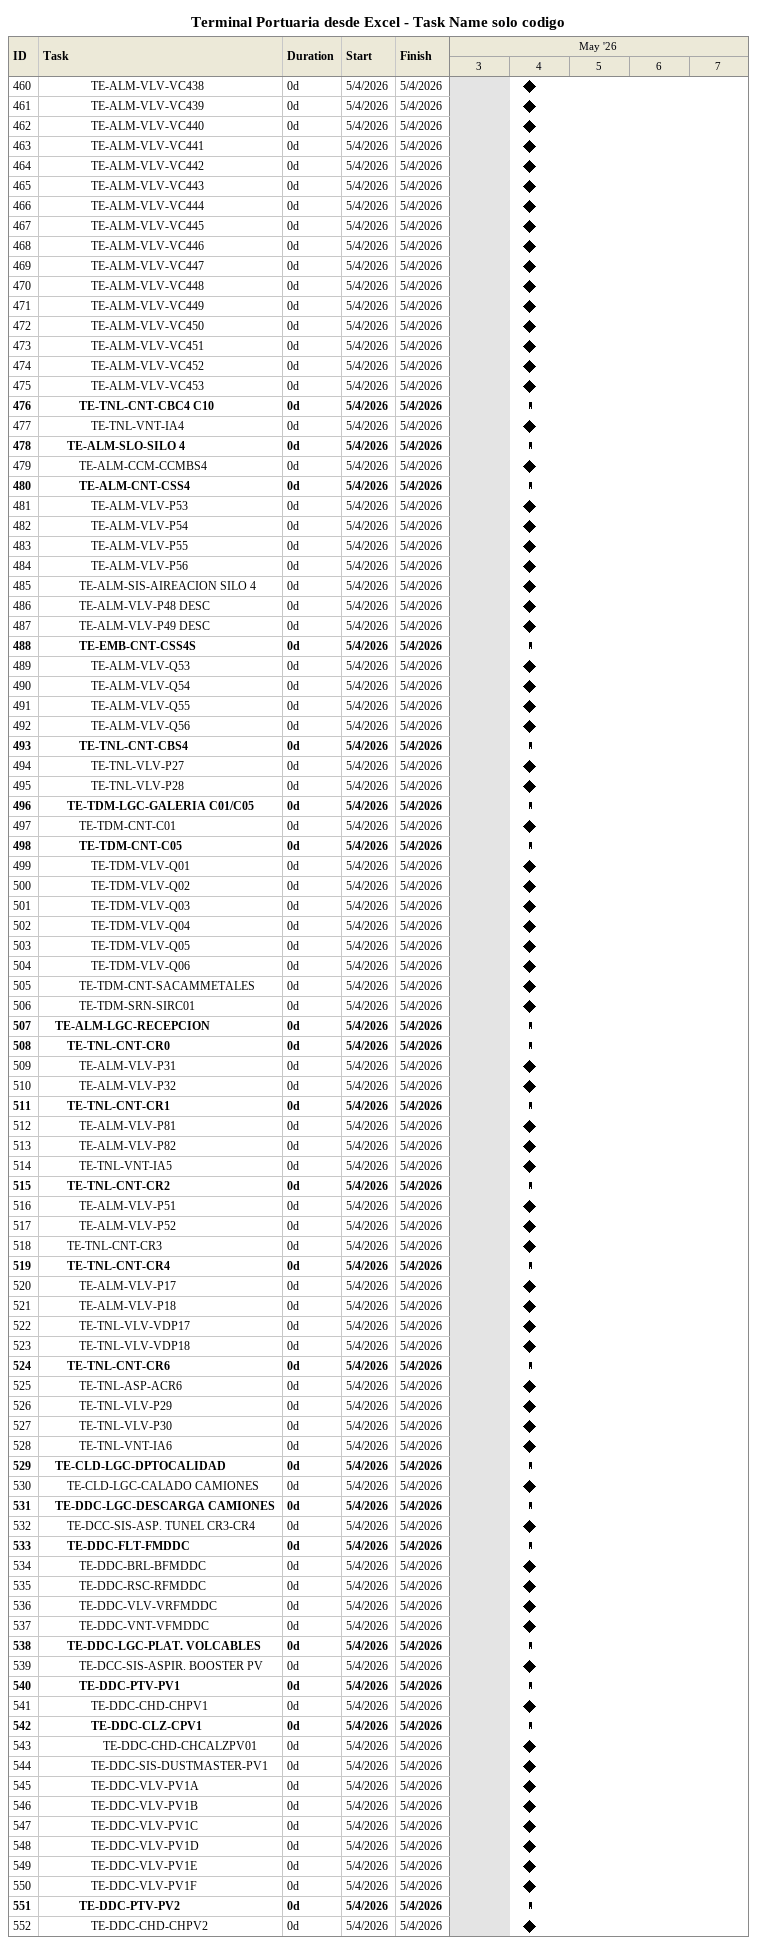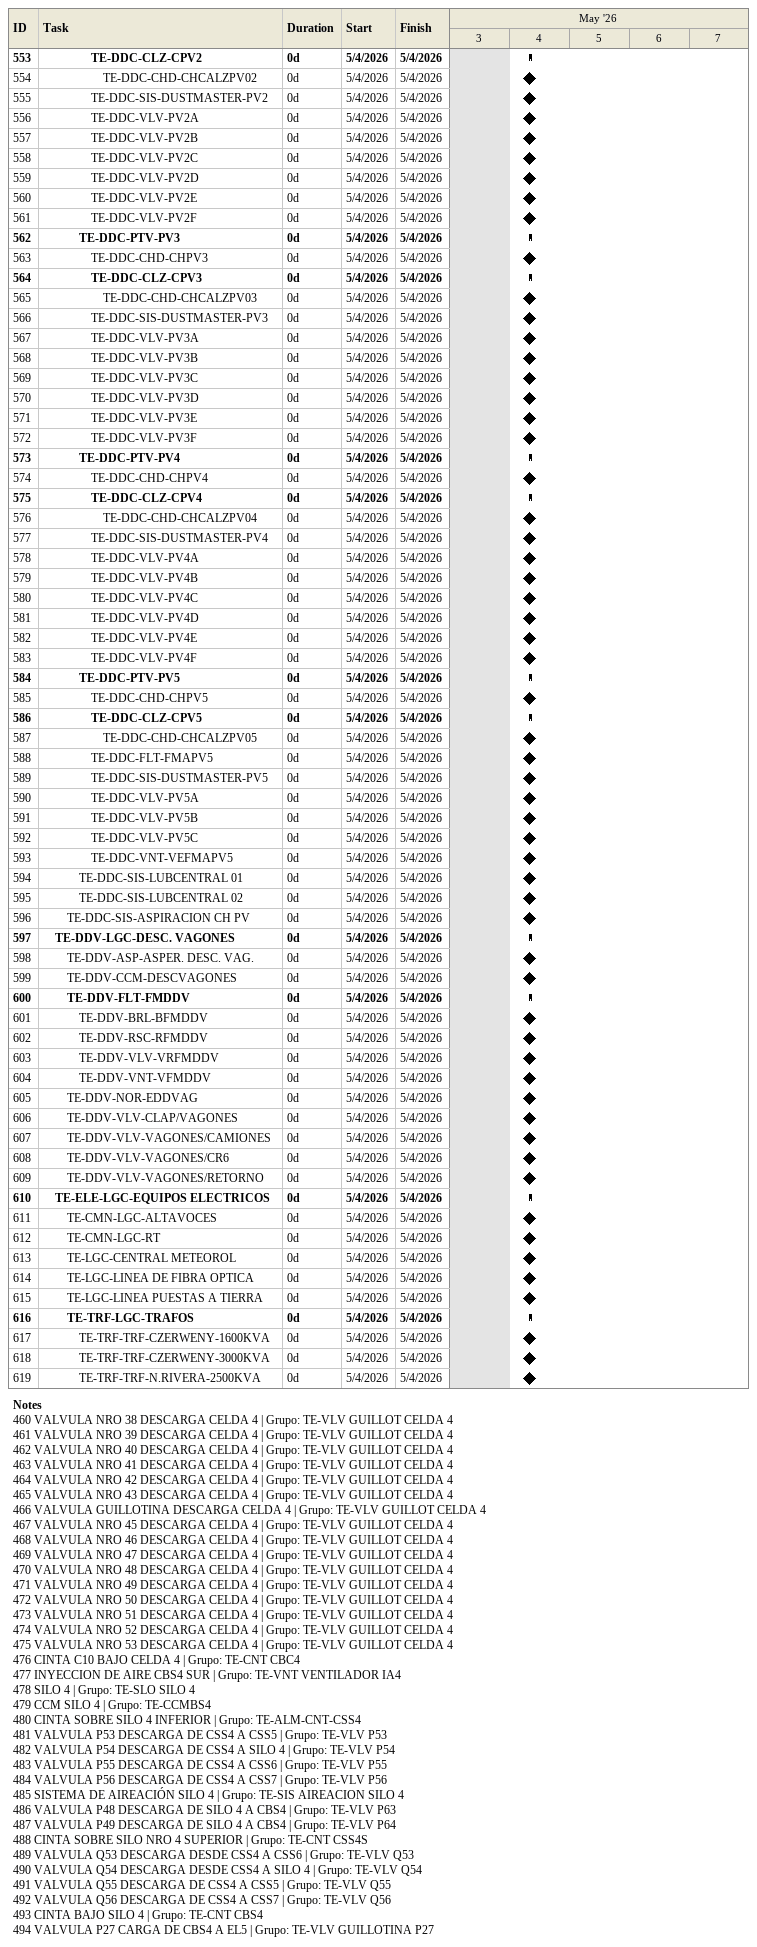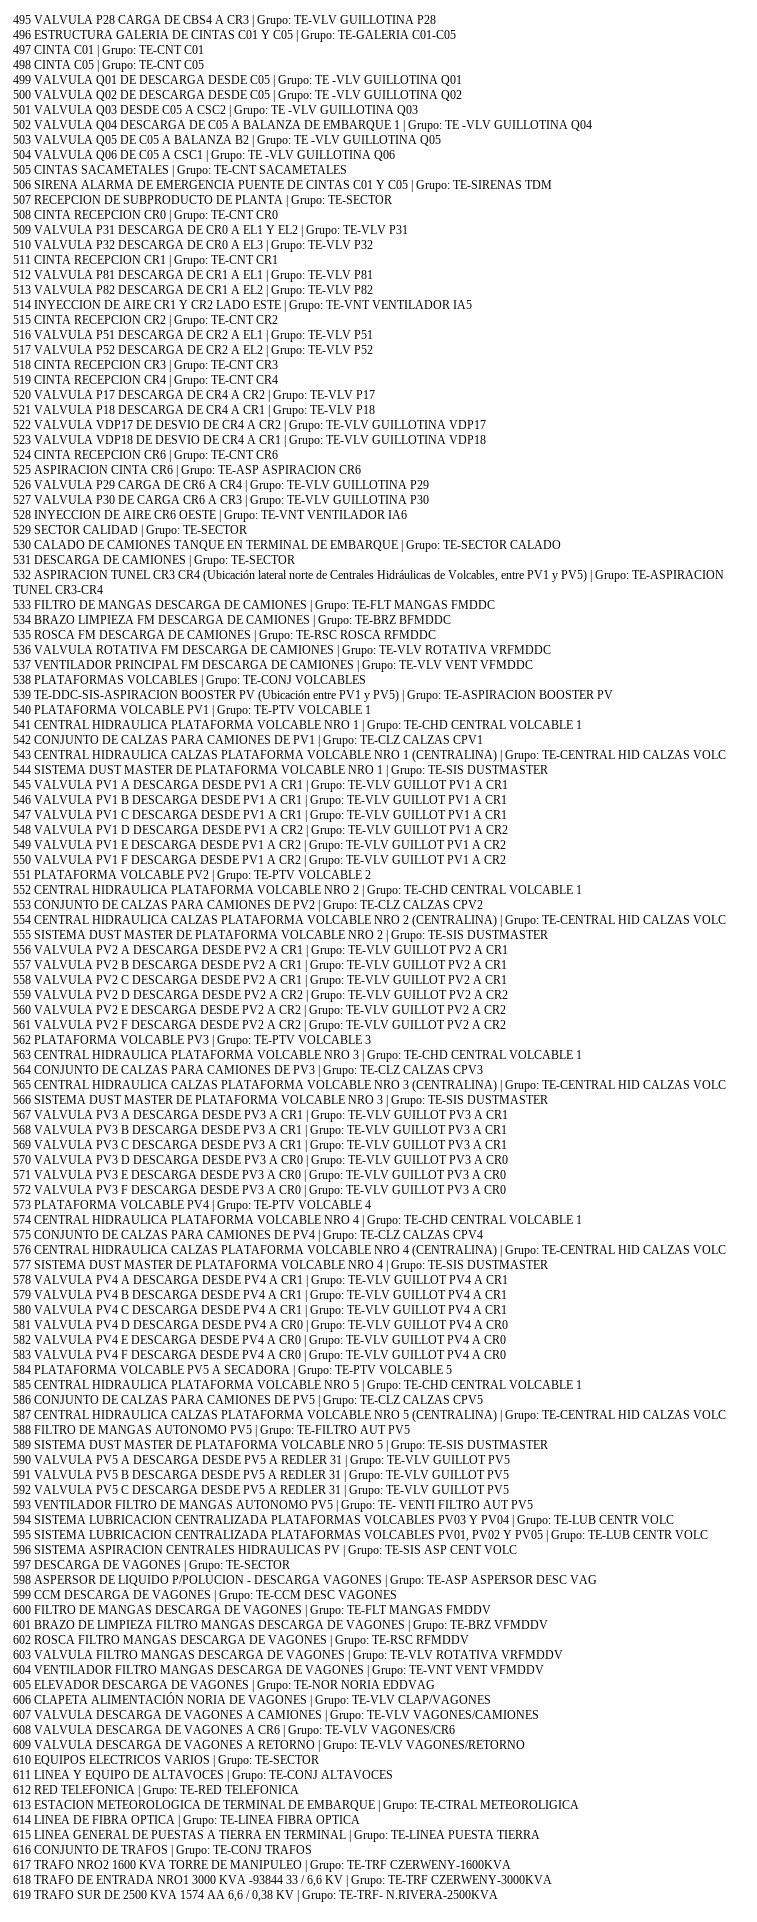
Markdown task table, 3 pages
Terminal Portuaria desde Excel - Task Name solo codigo

| ID | Level | Task | Duration | Start | Finish |
|---|---|---|---|---|---|
| 460 | 5 | TE-ALM-VLV-VC438 | 0d | 2026-05-04 | 2026-05-04 |
| 461 | 5 | TE-ALM-VLV-VC439 | 0d | 2026-05-04 | 2026-05-04 |
| 462 | 5 | TE-ALM-VLV-VC440 | 0d | 2026-05-04 | 2026-05-04 |
| 463 | 5 | TE-ALM-VLV-VC441 | 0d | 2026-05-04 | 2026-05-04 |
| 464 | 5 | TE-ALM-VLV-VC442 | 0d | 2026-05-04 | 2026-05-04 |
| 465 | 5 | TE-ALM-VLV-VC443 | 0d | 2026-05-04 | 2026-05-04 |
| 466 | 5 | TE-ALM-VLV-VC444 | 0d | 2026-05-04 | 2026-05-04 |
| 467 | 5 | TE-ALM-VLV-VC445 | 0d | 2026-05-04 | 2026-05-04 |
| 468 | 5 | TE-ALM-VLV-VC446 | 0d | 2026-05-04 | 2026-05-04 |
| 469 | 5 | TE-ALM-VLV-VC447 | 0d | 2026-05-04 | 2026-05-04 |
| 470 | 5 | TE-ALM-VLV-VC448 | 0d | 2026-05-04 | 2026-05-04 |
| 471 | 5 | TE-ALM-VLV-VC449 | 0d | 2026-05-04 | 2026-05-04 |
| 472 | 5 | TE-ALM-VLV-VC450 | 0d | 2026-05-04 | 2026-05-04 |
| 473 | 5 | TE-ALM-VLV-VC451 | 0d | 2026-05-04 | 2026-05-04 |
| 474 | 5 | TE-ALM-VLV-VC452 | 0d | 2026-05-04 | 2026-05-04 |
| 475 | 5 | TE-ALM-VLV-VC453 | 0d | 2026-05-04 | 2026-05-04 |
| 476 | 4 | **TE-TNL-CNT-CBC4 C10** | 0d | 2026-05-04 | 2026-05-04 |
| 477 | 5 | TE-TNL-VNT-IA4 | 0d | 2026-05-04 | 2026-05-04 |
| 478 | 3 | **TE-ALM-SLO-SILO 4** | 0d | 2026-05-04 | 2026-05-04 |
| 479 | 4 | TE-ALM-CCM-CCMBS4 | 0d | 2026-05-04 | 2026-05-04 |
| 480 | 4 | **TE-ALM-CNT-CSS4** | 0d | 2026-05-04 | 2026-05-04 |
| 481 | 5 | TE-ALM-VLV-P53 | 0d | 2026-05-04 | 2026-05-04 |
| 482 | 5 | TE-ALM-VLV-P54 | 0d | 2026-05-04 | 2026-05-04 |
| 483 | 5 | TE-ALM-VLV-P55 | 0d | 2026-05-04 | 2026-05-04 |
| 484 | 5 | TE-ALM-VLV-P56 | 0d | 2026-05-04 | 2026-05-04 |
| 485 | 4 | TE-ALM-SIS-AIREACION SILO 4 | 0d | 2026-05-04 | 2026-05-04 |
| 486 | 4 | TE-ALM-VLV-P48 DESC | 0d | 2026-05-04 | 2026-05-04 |
| 487 | 4 | TE-ALM-VLV-P49 DESC | 0d | 2026-05-04 | 2026-05-04 |
| 488 | 4 | **TE-EMB-CNT-CSS4S** | 0d | 2026-05-04 | 2026-05-04 |
| 489 | 5 | TE-ALM-VLV-Q53 | 0d | 2026-05-04 | 2026-05-04 |
| 490 | 5 | TE-ALM-VLV-Q54 | 0d | 2026-05-04 | 2026-05-04 |
| 491 | 5 | TE-ALM-VLV-Q55 | 0d | 2026-05-04 | 2026-05-04 |
| 492 | 5 | TE-ALM-VLV-Q56 | 0d | 2026-05-04 | 2026-05-04 |
| 493 | 4 | **TE-TNL-CNT-CBS4** | 0d | 2026-05-04 | 2026-05-04 |
| 494 | 5 | TE-TNL-VLV-P27 | 0d | 2026-05-04 | 2026-05-04 |
| 495 | 5 | TE-TNL-VLV-P28 | 0d | 2026-05-04 | 2026-05-04 |
| 496 | 3 | **TE-TDM-LGC-GALERIA C01/C05** | 0d | 2026-05-04 | 2026-05-04 |
| 497 | 4 | TE-TDM-CNT-C01 | 0d | 2026-05-04 | 2026-05-04 |
| 498 | 4 | **TE-TDM-CNT-C05** | 0d | 2026-05-04 | 2026-05-04 |
| 499 | 5 | TE-TDM-VLV-Q01 | 0d | 2026-05-04 | 2026-05-04 |
| 500 | 5 | TE-TDM-VLV-Q02 | 0d | 2026-05-04 | 2026-05-04 |
| 501 | 5 | TE-TDM-VLV-Q03 | 0d | 2026-05-04 | 2026-05-04 |
| 502 | 5 | TE-TDM-VLV-Q04 | 0d | 2026-05-04 | 2026-05-04 |
| 503 | 5 | TE-TDM-VLV-Q05 | 0d | 2026-05-04 | 2026-05-04 |
| 504 | 5 | TE-TDM-VLV-Q06 | 0d | 2026-05-04 | 2026-05-04 |
| 505 | 4 | TE-TDM-CNT-SACAMMETALES | 0d | 2026-05-04 | 2026-05-04 |
| 506 | 4 | TE-TDM-SRN-SIRC01 | 0d | 2026-05-04 | 2026-05-04 |
| 507 | 2 | **TE-ALM-LGC-RECEPCION** | 0d | 2026-05-04 | 2026-05-04 |
| 508 | 3 | **TE-TNL-CNT-CR0** | 0d | 2026-05-04 | 2026-05-04 |
| 509 | 4 | TE-ALM-VLV-P31 | 0d | 2026-05-04 | 2026-05-04 |
| 510 | 4 | TE-ALM-VLV-P32 | 0d | 2026-05-04 | 2026-05-04 |
| 511 | 3 | **TE-TNL-CNT-CR1** | 0d | 2026-05-04 | 2026-05-04 |
| 512 | 4 | TE-ALM-VLV-P81 | 0d | 2026-05-04 | 2026-05-04 |
| 513 | 4 | TE-ALM-VLV-P82 | 0d | 2026-05-04 | 2026-05-04 |
| 514 | 4 | TE-TNL-VNT-IA5 | 0d | 2026-05-04 | 2026-05-04 |
| 515 | 3 | **TE-TNL-CNT-CR2** | 0d | 2026-05-04 | 2026-05-04 |
| 516 | 4 | TE-ALM-VLV-P51 | 0d | 2026-05-04 | 2026-05-04 |
| 517 | 4 | TE-ALM-VLV-P52 | 0d | 2026-05-04 | 2026-05-04 |
| 518 | 3 | TE-TNL-CNT-CR3 | 0d | 2026-05-04 | 2026-05-04 |
| 519 | 3 | **TE-TNL-CNT-CR4** | 0d | 2026-05-04 | 2026-05-04 |
| 520 | 4 | TE-ALM-VLV-P17 | 0d | 2026-05-04 | 2026-05-04 |
| 521 | 4 | TE-ALM-VLV-P18 | 0d | 2026-05-04 | 2026-05-04 |
| 522 | 4 | TE-TNL-VLV-VDP17 | 0d | 2026-05-04 | 2026-05-04 |
| 523 | 4 | TE-TNL-VLV-VDP18 | 0d | 2026-05-04 | 2026-05-04 |
| 524 | 3 | **TE-TNL-CNT-CR6** | 0d | 2026-05-04 | 2026-05-04 |
| 525 | 4 | TE-TNL-ASP-ACR6 | 0d | 2026-05-04 | 2026-05-04 |
| 526 | 4 | TE-TNL-VLV-P29 | 0d | 2026-05-04 | 2026-05-04 |
| 527 | 4 | TE-TNL-VLV-P30 | 0d | 2026-05-04 | 2026-05-04 |
| 528 | 4 | TE-TNL-VNT-IA6 | 0d | 2026-05-04 | 2026-05-04 |
| 529 | 2 | **TE-CLD-LGC-DPTOCALIDAD** | 0d | 2026-05-04 | 2026-05-04 |
| 530 | 3 | TE-CLD-LGC-CALADO CAMIONES | 0d | 2026-05-04 | 2026-05-04 |
| 531 | 2 | **TE-DDC-LGC-DESCARGA CAMIONES** | 0d | 2026-05-04 | 2026-05-04 |
| 532 | 3 | TE-DCC-SIS-ASP. TUNEL CR3-CR4 | 0d | 2026-05-04 | 2026-05-04 |
| 533 | 3 | **TE-DDC-FLT-FMDDC** | 0d | 2026-05-04 | 2026-05-04 |
| 534 | 4 | TE-DDC-BRL-BFMDDC | 0d | 2026-05-04 | 2026-05-04 |
| 535 | 4 | TE-DDC-RSC-RFMDDC | 0d | 2026-05-04 | 2026-05-04 |
| 536 | 4 | TE-DDC-VLV-VRFMDDC | 0d | 2026-05-04 | 2026-05-04 |
| 537 | 4 | TE-DDC-VNT-VFMDDC | 0d | 2026-05-04 | 2026-05-04 |
| 538 | 3 | **TE-DDC-LGC-PLAT. VOLCABLES** | 0d | 2026-05-04 | 2026-05-04 |
| 539 | 4 | TE-DCC-SIS-ASPIR. BOOSTER PV | 0d | 2026-05-04 | 2026-05-04 |
| 540 | 4 | **TE-DDC-PTV-PV1** | 0d | 2026-05-04 | 2026-05-04 |
| 541 | 5 | TE-DDC-CHD-CHPV1 | 0d | 2026-05-04 | 2026-05-04 |
| 542 | 5 | **TE-DDC-CLZ-CPV1** | 0d | 2026-05-04 | 2026-05-04 |
| 543 | 6 | TE-DDC-CHD-CHCALZPV01 | 0d | 2026-05-04 | 2026-05-04 |
| 544 | 5 | TE-DDC-SIS-DUSTMASTER-PV1 | 0d | 2026-05-04 | 2026-05-04 |
| 545 | 5 | TE-DDC-VLV-PV1A | 0d | 2026-05-04 | 2026-05-04 |
| 546 | 5 | TE-DDC-VLV-PV1B | 0d | 2026-05-04 | 2026-05-04 |
| 547 | 5 | TE-DDC-VLV-PV1C | 0d | 2026-05-04 | 2026-05-04 |
| 548 | 5 | TE-DDC-VLV-PV1D | 0d | 2026-05-04 | 2026-05-04 |
| 549 | 5 | TE-DDC-VLV-PV1E | 0d | 2026-05-04 | 2026-05-04 |
| 550 | 5 | TE-DDC-VLV-PV1F | 0d | 2026-05-04 | 2026-05-04 |
| 551 | 4 | **TE-DDC-PTV-PV2** | 0d | 2026-05-04 | 2026-05-04 |
| 552 | 5 | TE-DDC-CHD-CHPV2 | 0d | 2026-05-04 | 2026-05-04 |
| 553 | 5 | **TE-DDC-CLZ-CPV2** | 0d | 2026-05-04 | 2026-05-04 |
| 554 | 6 | TE-DDC-CHD-CHCALZPV02 | 0d | 2026-05-04 | 2026-05-04 |
| 555 | 5 | TE-DDC-SIS-DUSTMASTER-PV2 | 0d | 2026-05-04 | 2026-05-04 |
| 556 | 5 | TE-DDC-VLV-PV2A | 0d | 2026-05-04 | 2026-05-04 |
| 557 | 5 | TE-DDC-VLV-PV2B | 0d | 2026-05-04 | 2026-05-04 |
| 558 | 5 | TE-DDC-VLV-PV2C | 0d | 2026-05-04 | 2026-05-04 |
| 559 | 5 | TE-DDC-VLV-PV2D | 0d | 2026-05-04 | 2026-05-04 |
| 560 | 5 | TE-DDC-VLV-PV2E | 0d | 2026-05-04 | 2026-05-04 |
| 561 | 5 | TE-DDC-VLV-PV2F | 0d | 2026-05-04 | 2026-05-04 |
| 562 | 4 | **TE-DDC-PTV-PV3** | 0d | 2026-05-04 | 2026-05-04 |
| 563 | 5 | TE-DDC-CHD-CHPV3 | 0d | 2026-05-04 | 2026-05-04 |
| 564 | 5 | **TE-DDC-CLZ-CPV3** | 0d | 2026-05-04 | 2026-05-04 |
| 565 | 6 | TE-DDC-CHD-CHCALZPV03 | 0d | 2026-05-04 | 2026-05-04 |
| 566 | 5 | TE-DDC-SIS-DUSTMASTER-PV3 | 0d | 2026-05-04 | 2026-05-04 |
| 567 | 5 | TE-DDC-VLV-PV3A | 0d | 2026-05-04 | 2026-05-04 |
| 568 | 5 | TE-DDC-VLV-PV3B | 0d | 2026-05-04 | 2026-05-04 |
| 569 | 5 | TE-DDC-VLV-PV3C | 0d | 2026-05-04 | 2026-05-04 |
| 570 | 5 | TE-DDC-VLV-PV3D | 0d | 2026-05-04 | 2026-05-04 |
| 571 | 5 | TE-DDC-VLV-PV3E | 0d | 2026-05-04 | 2026-05-04 |
| 572 | 5 | TE-DDC-VLV-PV3F | 0d | 2026-05-04 | 2026-05-04 |
| 573 | 4 | **TE-DDC-PTV-PV4** | 0d | 2026-05-04 | 2026-05-04 |
| 574 | 5 | TE-DDC-CHD-CHPV4 | 0d | 2026-05-04 | 2026-05-04 |
| 575 | 5 | **TE-DDC-CLZ-CPV4** | 0d | 2026-05-04 | 2026-05-04 |
| 576 | 6 | TE-DDC-CHD-CHCALZPV04 | 0d | 2026-05-04 | 2026-05-04 |
| 577 | 5 | TE-DDC-SIS-DUSTMASTER-PV4 | 0d | 2026-05-04 | 2026-05-04 |
| 578 | 5 | TE-DDC-VLV-PV4A | 0d | 2026-05-04 | 2026-05-04 |
| 579 | 5 | TE-DDC-VLV-PV4B | 0d | 2026-05-04 | 2026-05-04 |
| 580 | 5 | TE-DDC-VLV-PV4C | 0d | 2026-05-04 | 2026-05-04 |
| 581 | 5 | TE-DDC-VLV-PV4D | 0d | 2026-05-04 | 2026-05-04 |
| 582 | 5 | TE-DDC-VLV-PV4E | 0d | 2026-05-04 | 2026-05-04 |
| 583 | 5 | TE-DDC-VLV-PV4F | 0d | 2026-05-04 | 2026-05-04 |
| 584 | 4 | **TE-DDC-PTV-PV5** | 0d | 2026-05-04 | 2026-05-04 |
| 585 | 5 | TE-DDC-CHD-CHPV5 | 0d | 2026-05-04 | 2026-05-04 |
| 586 | 5 | **TE-DDC-CLZ-CPV5** | 0d | 2026-05-04 | 2026-05-04 |
| 587 | 6 | TE-DDC-CHD-CHCALZPV05 | 0d | 2026-05-04 | 2026-05-04 |
| 588 | 5 | TE-DDC-FLT-FMAPV5 | 0d | 2026-05-04 | 2026-05-04 |
| 589 | 5 | TE-DDC-SIS-DUSTMASTER-PV5 | 0d | 2026-05-04 | 2026-05-04 |
| 590 | 5 | TE-DDC-VLV-PV5A | 0d | 2026-05-04 | 2026-05-04 |
| 591 | 5 | TE-DDC-VLV-PV5B | 0d | 2026-05-04 | 2026-05-04 |
| 592 | 5 | TE-DDC-VLV-PV5C | 0d | 2026-05-04 | 2026-05-04 |
| 593 | 5 | TE-DDC-VNT-VEFMAPV5 | 0d | 2026-05-04 | 2026-05-04 |
| 594 | 4 | TE-DDC-SIS-LUBCENTRAL 01 | 0d | 2026-05-04 | 2026-05-04 |
| 595 | 4 | TE-DDC-SIS-LUBCENTRAL 02 | 0d | 2026-05-04 | 2026-05-04 |
| 596 | 3 | TE-DDC-SIS-ASPIRACION CH PV | 0d | 2026-05-04 | 2026-05-04 |
| 597 | 2 | **TE-DDV-LGC-DESC. VAGONES** | 0d | 2026-05-04 | 2026-05-04 |
| 598 | 3 | TE-DDV-ASP-ASPER. DESC. VAG. | 0d | 2026-05-04 | 2026-05-04 |
| 599 | 3 | TE-DDV-CCM-DESCVAGONES | 0d | 2026-05-04 | 2026-05-04 |
| 600 | 3 | **TE-DDV-FLT-FMDDV** | 0d | 2026-05-04 | 2026-05-04 |
| 601 | 4 | TE-DDV-BRL-BFMDDV | 0d | 2026-05-04 | 2026-05-04 |
| 602 | 4 | TE-DDV-RSC-RFMDDV | 0d | 2026-05-04 | 2026-05-04 |
| 603 | 4 | TE-DDV-VLV-VRFMDDV | 0d | 2026-05-04 | 2026-05-04 |
| 604 | 4 | TE-DDV-VNT-VFMDDV | 0d | 2026-05-04 | 2026-05-04 |
| 605 | 3 | TE-DDV-NOR-EDDVAG | 0d | 2026-05-04 | 2026-05-04 |
| 606 | 3 | TE-DDV-VLV-CLAP/VAGONES | 0d | 2026-05-04 | 2026-05-04 |
| 607 | 3 | TE-DDV-VLV-VAGONES/CAMIONES | 0d | 2026-05-04 | 2026-05-04 |
| 608 | 3 | TE-DDV-VLV-VAGONES/CR6 | 0d | 2026-05-04 | 2026-05-04 |
| 609 | 3 | TE-DDV-VLV-VAGONES/RETORNO | 0d | 2026-05-04 | 2026-05-04 |
| 610 | 2 | **TE-ELE-LGC-EQUIPOS ELECTRICOS** | 0d | 2026-05-04 | 2026-05-04 |
| 611 | 3 | TE-CMN-LGC-ALTAVOCES | 0d | 2026-05-04 | 2026-05-04 |
| 612 | 3 | TE-CMN-LGC-RT | 0d | 2026-05-04 | 2026-05-04 |
| 613 | 3 | TE-LGC-CENTRAL METEOROL | 0d | 2026-05-04 | 2026-05-04 |
| 614 | 3 | TE-LGC-LINEA DE FIBRA OPTICA | 0d | 2026-05-04 | 2026-05-04 |
| 615 | 3 | TE-LGC-LINEA PUESTAS A TIERRA | 0d | 2026-05-04 | 2026-05-04 |
| 616 | 3 | **TE-TRF-LGC-TRAFOS** | 0d | 2026-05-04 | 2026-05-04 |
| 617 | 4 | TE-TRF-TRF-CZERWENY-1600KVA | 0d | 2026-05-04 | 2026-05-04 |
| 618 | 4 | TE-TRF-TRF-CZERWENY-3000KVA | 0d | 2026-05-04 | 2026-05-04 |
| 619 | 4 | TE-TRF-TRF-N.RIVERA-2500KVA | 0d | 2026-05-04 | 2026-05-04 |

Notes
- 460: VALVULA NRO 38 DESCARGA CELDA 4 | Grupo: TE-VLV GUILLOT CELDA 4
- 461: VALVULA NRO 39 DESCARGA CELDA 4 | Grupo: TE-VLV GUILLOT CELDA 4
- 462: VALVULA NRO 40 DESCARGA CELDA 4 | Grupo: TE-VLV GUILLOT CELDA 4
- 463: VALVULA NRO 41 DESCARGA CELDA 4 | Grupo: TE-VLV GUILLOT CELDA 4
- 464: VALVULA NRO 42 DESCARGA CELDA 4 | Grupo: TE-VLV GUILLOT CELDA 4
- 465: VALVULA NRO 43 DESCARGA CELDA 4 | Grupo: TE-VLV GUILLOT CELDA 4
- 466: VALVULA GUILLOTINA DESCARGA CELDA 4 | Grupo: TE-VLV GUILLOT CELDA 4
- 467: VALVULA NRO 45 DESCARGA CELDA 4 | Grupo: TE-VLV GUILLOT CELDA 4
- 468: VALVULA NRO 46 DESCARGA CELDA 4 | Grupo: TE-VLV GUILLOT CELDA 4
- 469: VALVULA NRO 47 DESCARGA CELDA 4 | Grupo: TE-VLV GUILLOT CELDA 4
- 470: VALVULA NRO 48 DESCARGA CELDA 4 | Grupo: TE-VLV GUILLOT CELDA 4
- 471: VALVULA NRO 49 DESCARGA CELDA 4 | Grupo: TE-VLV GUILLOT CELDA 4
- 472: VALVULA NRO 50 DESCARGA CELDA 4 | Grupo: TE-VLV GUILLOT CELDA 4
- 473: VALVULA NRO 51 DESCARGA CELDA 4 | Grupo: TE-VLV GUILLOT CELDA 4
- 474: VALVULA NRO 52 DESCARGA CELDA 4 | Grupo: TE-VLV GUILLOT CELDA 4
- 475: VALVULA NRO 53 DESCARGA CELDA 4 | Grupo: TE-VLV GUILLOT CELDA 4
- 476: CINTA C10 BAJO CELDA 4 | Grupo: TE-CNT CBC4
- 477: INYECCION DE AIRE CBS4 SUR | Grupo: TE-VNT VENTILADOR IA4
- 478: SILO 4 | Grupo: TE-SLO SILO 4
- 479: CCM SILO 4 | Grupo: TE-CCMBS4
- 480: CINTA SOBRE SILO 4 INFERIOR | Grupo: TE-ALM-CNT-CSS4
- 481: VALVULA P53 DESCARGA DE CSS4 A CSS5 | Grupo: TE-VLV P53
- 482: VALVULA P54 DESCARGA DE CSS4 A SILO 4 | Grupo: TE-VLV P54
- 483: VALVULA P55 DESCARGA DE CSS4 A CSS6 | Grupo: TE-VLV P55
- 484: VALVULA P56 DESCARGA DE CSS4 A CSS7 | Grupo: TE-VLV P56
- 485: SISTEMA DE AIREACIÓN SILO 4 | Grupo: TE-SIS AIREACION SILO 4
- 486: VALVULA P48 DESCARGA DE SILO 4 A CBS4 | Grupo: TE-VLV P63
- 487: VALVULA P49 DESCARGA DE SILO 4 A CBS4 | Grupo: TE-VLV P64
- 488: CINTA SOBRE SILO NRO 4 SUPERIOR | Grupo: TE-CNT CSS4S
- 489: VALVULA Q53 DESCARGA DESDE CSS4 A CSS6 | Grupo: TE-VLV Q53
- 490: VALVULA Q54 DESCARGA DESDE CSS4 A SILO 4 | Grupo: TE-VLV Q54
- 491: VALVULA Q55 DESCARGA DE CSS4 A CSS5 | Grupo: TE-VLV Q55
- 492: VALVULA Q56 DESCARGA DE CSS4 A CSS7 | Grupo: TE-VLV Q56
- 493: CINTA BAJO SILO 4 | Grupo: TE-CNT CBS4
- 494: VALVULA P27 CARGA DE CBS4 A EL5 | Grupo: TE-VLV GUILLOTINA P27
- 495: VALVULA P28 CARGA DE CBS4 A CR3 | Grupo: TE-VLV GUILLOTINA P28
- 496: ESTRUCTURA GALERIA DE CINTAS C01 Y C05 | Grupo: TE-GALERIA C01-C05
- 497: CINTA C01 | Grupo: TE-CNT C01
- 498: CINTA C05 | Grupo: TE-CNT C05
- 499: VALVULA Q01 DE DESCARGA DESDE C05 | Grupo: TE -VLV GUILLOTINA Q01
- 500: VALVULA Q02 DE DESCARGA DESDE C05 | Grupo: TE -VLV GUILLOTINA Q02
- 501: VALVULA Q03 DESDE C05 A CSC2 | Grupo: TE -VLV GUILLOTINA Q03
- 502: VALVULA Q04 DESCARGA DE C05 A BALANZA DE EMBARQUE 1 | Grupo: TE -VLV GUILLOTINA Q04
- 503: VALVULA Q05 DE C05 A BALANZA B2 | Grupo: TE -VLV GUILLOTINA Q05
- 504: VALVULA Q06 DE C05 A CSC1 | Grupo: TE -VLV GUILLOTINA Q06
- 505: CINTAS SACAMETALES | Grupo: TE-CNT SACAMETALES
- 506: SIRENA ALARMA DE EMERGENCIA PUENTE DE CINTAS C01 Y C05 | Grupo: TE-SIRENAS TDM
- 507: RECEPCION DE SUBPRODUCTO DE PLANTA | Grupo: TE-SECTOR
- 508: CINTA RECEPCION CR0 | Grupo: TE-CNT CR0
- 509: VALVULA P31 DESCARGA DE CR0 A EL1 Y EL2 | Grupo: TE-VLV P31
- 510: VALVULA P32 DESCARGA DE CR0 A EL3 | Grupo: TE-VLV P32
- 511: CINTA RECEPCION CR1 | Grupo: TE-CNT CR1
- 512: VALVULA P81 DESCARGA DE CR1 A EL1 | Grupo: TE-VLV P81
- 513: VALVULA P82 DESCARGA DE CR1 A EL2 | Grupo: TE-VLV P82
- 514: INYECCION DE AIRE CR1 Y CR2 LADO ESTE | Grupo: TE-VNT VENTILADOR IA5
- 515: CINTA RECEPCION CR2 | Grupo: TE-CNT CR2
- 516: VALVULA P51 DESCARGA DE CR2 A EL1 | Grupo: TE-VLV P51
- 517: VALVULA P52 DESCARGA DE CR2 A EL2 | Grupo: TE-VLV P52
- 518: CINTA RECEPCION CR3 | Grupo: TE-CNT CR3
- 519: CINTA RECEPCION CR4 | Grupo: TE-CNT CR4
- 520: VALVULA P17 DESCARGA DE CR4 A CR2 | Grupo: TE-VLV P17
- 521: VALVULA P18 DESCARGA DE CR4 A CR1 | Grupo: TE-VLV P18
- 522: VALVULA VDP17 DE DESVIO DE CR4 A CR2 | Grupo: TE-VLV GUILLOTINA VDP17
- 523: VALVULA VDP18 DE DESVIO DE CR4 A CR1 | Grupo: TE-VLV GUILLOTINA VDP18
- 524: CINTA RECEPCION CR6 | Grupo: TE-CNT CR6
- 525: ASPIRACION CINTA CR6 | Grupo: TE-ASP ASPIRACION CR6
- 526: VALVULA P29 CARGA DE CR6 A CR4 | Grupo: TE-VLV GUILLOTINA P29
- 527: VALVULA P30 DE CARGA CR6 A CR3 | Grupo: TE-VLV GUILLOTINA P30
- 528: INYECCION DE AIRE CR6 OESTE | Grupo: TE-VNT VENTILADOR IA6
- 529: SECTOR CALIDAD | Grupo: TE-SECTOR
- 530: CALADO DE CAMIONES TANQUE EN TERMINAL DE EMBARQUE | Grupo: TE-SECTOR CALADO
- 531: DESCARGA DE CAMIONES | Grupo: TE-SECTOR
- 532: ASPIRACION TUNEL CR3 CR4 (Ubicación lateral norte de Centrales Hidráulicas de Volcables, entre PV1 y PV5) | Grupo: TE-ASPIRACION TUNEL CR3-CR4
- 533: FILTRO DE MANGAS DESCARGA DE CAMIONES | Grupo: TE-FLT MANGAS FMDDC
- 534: BRAZO LIMPIEZA FM DESCARGA DE CAMIONES | Grupo: TE-BRZ BFMDDC
- 535: ROSCA FM DESCARGA DE CAMIONES | Grupo: TE-RSC ROSCA RFMDDC
- 536: VALVULA ROTATIVA FM DESCARGA DE CAMIONES | Grupo: TE-VLV ROTATIVA VRFMDDC
- 537: VENTILADOR PRINCIPAL FM DESCARGA DE CAMIONES | Grupo: TE-VLV VENT VFMDDC
- 538: PLATAFORMAS VOLCABLES | Grupo: TE-CONJ VOLCABLES
- 539: TE-DDC-SIS-ASPIRACION BOOSTER PV (Ubicación entre PV1 y PV5) | Grupo: TE-ASPIRACION BOOSTER PV
- 540: PLATAFORMA VOLCABLE PV1 | Grupo: TE-PTV VOLCABLE 1
- 541: CENTRAL HIDRAULICA PLATAFORMA VOLCABLE NRO 1 | Grupo: TE-CHD CENTRAL VOLCABLE 1
- 542: CONJUNTO DE CALZAS PARA CAMIONES DE PV1 | Grupo: TE-CLZ CALZAS CPV1
- 543: CENTRAL HIDRAULICA CALZAS PLATAFORMA VOLCABLE NRO 1 (CENTRALINA) | Grupo: TE-CENTRAL HID CALZAS VOLC
- 544: SISTEMA DUST MASTER DE PLATAFORMA VOLCABLE NRO 1 | Grupo: TE-SIS DUSTMASTER
- 545: VALVULA PV1 A DESCARGA DESDE PV1 A CR1 | Grupo: TE-VLV GUILLOT PV1 A CR1
- 546: VALVULA PV1 B DESCARGA DESDE PV1 A CR1 | Grupo: TE-VLV GUILLOT PV1 A CR1
- 547: VALVULA PV1 C DESCARGA DESDE PV1 A CR1 | Grupo: TE-VLV GUILLOT PV1 A CR1
- 548: VALVULA PV1 D DESCARGA DESDE PV1 A CR2 | Grupo: TE-VLV GUILLOT PV1 A CR2
- 549: VALVULA PV1 E DESCARGA DESDE PV1 A CR2 | Grupo: TE-VLV GUILLOT PV1 A CR2
- 550: VALVULA PV1 F DESCARGA DESDE PV1 A CR2 | Grupo: TE-VLV GUILLOT PV1 A CR2
- 551: PLATAFORMA VOLCABLE PV2 | Grupo: TE-PTV VOLCABLE 2
- 552: CENTRAL HIDRAULICA PLATAFORMA VOLCABLE NRO 2 | Grupo: TE-CHD CENTRAL VOLCABLE 1
- 553: CONJUNTO DE CALZAS PARA CAMIONES DE PV2 | Grupo: TE-CLZ CALZAS CPV2
- 554: CENTRAL HIDRAULICA CALZAS PLATAFORMA VOLCABLE NRO 2 (CENTRALINA) | Grupo: TE-CENTRAL HID CALZAS VOLC
- 555: SISTEMA DUST MASTER DE PLATAFORMA VOLCABLE NRO 2 | Grupo: TE-SIS DUSTMASTER
- 556: VALVULA PV2 A DESCARGA DESDE PV2 A CR1 | Grupo: TE-VLV GUILLOT PV2 A CR1
- 557: VALVULA PV2 B DESCARGA DESDE PV2 A CR1 | Grupo: TE-VLV GUILLOT PV2 A CR1
- 558: VALVULA PV2 C DESCARGA DESDE PV2 A CR1 | Grupo: TE-VLV GUILLOT PV2 A CR1
- 559: VALVULA PV2 D DESCARGA DESDE PV2 A CR2 | Grupo: TE-VLV GUILLOT PV2 A CR2
- 560: VALVULA PV2 E DESCARGA DESDE PV2 A CR2 | Grupo: TE-VLV GUILLOT PV2 A CR2
- 561: VALVULA PV2 F DESCARGA DESDE PV2 A CR2 | Grupo: TE-VLV GUILLOT PV2 A CR2
- 562: PLATAFORMA VOLCABLE PV3 | Grupo: TE-PTV VOLCABLE 3
- 563: CENTRAL HIDRAULICA PLATAFORMA VOLCABLE NRO 3 | Grupo: TE-CHD CENTRAL VOLCABLE 1
- 564: CONJUNTO DE CALZAS PARA CAMIONES DE PV3 | Grupo: TE-CLZ CALZAS CPV3
- 565: CENTRAL HIDRAULICA CALZAS PLATAFORMA VOLCABLE NRO 3 (CENTRALINA) | Grupo: TE-CENTRAL HID CALZAS VOLC
- 566: SISTEMA DUST MASTER DE PLATAFORMA VOLCABLE NRO 3 | Grupo: TE-SIS DUSTMASTER
- 567: VALVULA PV3 A DESCARGA DESDE PV3 A CR1 | Grupo: TE-VLV GUILLOT PV3 A CR1
- 568: VALVULA PV3 B DESCARGA DESDE PV3 A CR1 | Grupo: TE-VLV GUILLOT PV3 A CR1
- 569: VALVULA PV3 C DESCARGA DESDE PV3 A CR1 | Grupo: TE-VLV GUILLOT PV3 A CR1
- 570: VALVULA PV3 D DESCARGA DESDE PV3 A CR0 | Grupo: TE-VLV GUILLOT PV3 A CR0
- 571: VALVULA PV3 E DESCARGA DESDE PV3 A CR0 | Grupo: TE-VLV GUILLOT PV3 A CR0
- 572: VALVULA PV3 F DESCARGA DESDE PV3 A CR0 | Grupo: TE-VLV GUILLOT PV3 A CR0
- 573: PLATAFORMA VOLCABLE PV4 | Grupo: TE-PTV VOLCABLE 4
- 574: CENTRAL HIDRAULICA PLATAFORMA VOLCABLE NRO 4 | Grupo: TE-CHD CENTRAL VOLCABLE 1
- 575: CONJUNTO DE CALZAS PARA CAMIONES DE PV4 | Grupo: TE-CLZ CALZAS CPV4
- 576: CENTRAL HIDRAULICA CALZAS PLATAFORMA VOLCABLE NRO 4 (CENTRALINA) | Grupo: TE-CENTRAL HID CALZAS VOLC
- 577: SISTEMA DUST MASTER DE PLATAFORMA VOLCABLE NRO 4 | Grupo: TE-SIS DUSTMASTER
- 578: VALVULA PV4 A DESCARGA DESDE PV4 A CR1 | Grupo: TE-VLV GUILLOT PV4 A CR1
- 579: VALVULA PV4 B DESCARGA DESDE PV4 A CR1 | Grupo: TE-VLV GUILLOT PV4 A CR1
- 580: VALVULA PV4 C DESCARGA DESDE PV4 A CR1 | Grupo: TE-VLV GUILLOT PV4 A CR1
- 581: VALVULA PV4 D DESCARGA DESDE PV4 A CR0 | Grupo: TE-VLV GUILLOT PV4 A CR0
- 582: VALVULA PV4 E DESCARGA DESDE PV4 A CR0 | Grupo: TE-VLV GUILLOT PV4 A CR0
- 583: VALVULA PV4 F DESCARGA DESDE PV4 A CR0 | Grupo: TE-VLV GUILLOT PV4 A CR0
- 584: PLATAFORMA VOLCABLE PV5 A SECADORA | Grupo: TE-PTV VOLCABLE 5
- 585: CENTRAL HIDRAULICA PLATAFORMA VOLCABLE NRO 5 | Grupo: TE-CHD CENTRAL VOLCABLE 1
- 586: CONJUNTO DE CALZAS PARA CAMIONES DE PV5 | Grupo: TE-CLZ CALZAS CPV5
- 587: CENTRAL HIDRAULICA CALZAS PLATAFORMA VOLCABLE NRO 5 (CENTRALINA) | Grupo: TE-CENTRAL HID CALZAS VOLC
- 588: FILTRO DE MANGAS AUTONOMO PV5 | Grupo: TE-FILTRO AUT PV5
- 589: SISTEMA DUST MASTER DE PLATAFORMA VOLCABLE NRO 5 | Grupo: TE-SIS DUSTMASTER
- 590: VALVULA PV5 A DESCARGA DESDE PV5 A REDLER 31 | Grupo: TE-VLV GUILLOT PV5
- 591: VALVULA PV5 B DESCARGA DESDE PV5 A REDLER 31 | Grupo: TE-VLV GUILLOT PV5
- 592: VALVULA PV5 C DESCARGA DESDE PV5 A REDLER 31 | Grupo: TE-VLV GUILLOT PV5
- 593: VENTILADOR FILTRO DE MANGAS AUTONOMO PV5 | Grupo: TE- VENTI FILTRO AUT PV5
- 594: SISTEMA LUBRICACION CENTRALIZADA PLATAFORMAS VOLCABLES PV03 Y PV04 | Grupo: TE-LUB CENTR VOLC
- 595: SISTEMA LUBRICACION CENTRALIZADA PLATAFORMAS VOLCABLES PV01, PV02 Y PV05 | Grupo: TE-LUB CENTR VOLC
- 596: SISTEMA ASPIRACION CENTRALES HIDRAULICAS PV | Grupo: TE-SIS ASP CENT VOLC
- 597: DESCARGA DE VAGONES | Grupo: TE-SECTOR
- 598: ASPERSOR DE LIQUIDO P/POLUCION - DESCARGA VAGONES | Grupo: TE-ASP ASPERSOR DESC VAG
- 599: CCM DESCARGA DE VAGONES | Grupo: TE-CCM DESC VAGONES
- 600: FILTRO DE MANGAS DESCARGA DE VAGONES | Grupo: TE-FLT MANGAS FMDDV
- 601: BRAZO DE LIMPIEZA FILTRO MANGAS DESCARGA DE VAGONES | Grupo: TE-BRZ VFMDDV
- 602: ROSCA FILTRO MANGAS DESCARGA DE VAGONES | Grupo: TE-RSC RFMDDV
- 603: VALVULA FILTRO MANGAS DESCARGA DE VAGONES | Grupo: TE-VLV ROTATIVA VRFMDDV
- 604: VENTILADOR FILTRO MANGAS DESCARGA DE VAGONES | Grupo: TE-VNT VENT VFMDDV
- 605: ELEVADOR DESCARGA DE VAGONES | Grupo: TE-NOR NORIA EDDVAG
- 606: CLAPETA ALIMENTACIÓN NORIA DE VAGONES | Grupo: TE-VLV CLAP/VAGONES
- 607: VALVULA DESCARGA DE VAGONES A CAMIONES | Grupo: TE-VLV VAGONES/CAMIONES
- 608: VALVULA DESCARGA DE VAGONES A CR6 | Grupo: TE-VLV VAGONES/CR6
- 609: VALVULA DESCARGA DE VAGONES A RETORNO | Grupo: TE-VLV VAGONES/RETORNO
- 610: EQUIPOS ELECTRICOS VARIOS | Grupo: TE-SECTOR
- 611: LINEA Y EQUIPO DE ALTAVOCES | Grupo: TE-CONJ ALTAVOCES
- 612: RED TELEFONICA | Grupo: TE-RED TELEFONICA
- 613: ESTACION METEOROLOGICA DE TERMINAL DE EMBARQUE | Grupo: TE-CTRAL METEOROLIGICA
- 614: LINEA DE FIBRA OPTICA | Grupo: TE-LINEA FIBRA OPTICA
- 615: LINEA GENERAL DE PUESTAS A TIERRA EN TERMINAL | Grupo: TE-LINEA PUESTA TIERRA
- 616: CONJUNTO DE TRAFOS | Grupo: TE-CONJ TRAFOS
- 617: TRAFO NRO2 1600 KVA TORRE DE MANIPULEO | Grupo: TE-TRF CZERWENY-1600KVA
- 618: TRAFO DE ENTRADA NRO1 3000 KVA -93844 33 / 6,6 KV | Grupo: TE-TRF CZERWENY-3000KVA
- 619: TRAFO SUR DE 2500 KVA 1574 AA 6,6 / 0,38 KV | Grupo: TE-TRF- N.RIVERA-2500KVA
